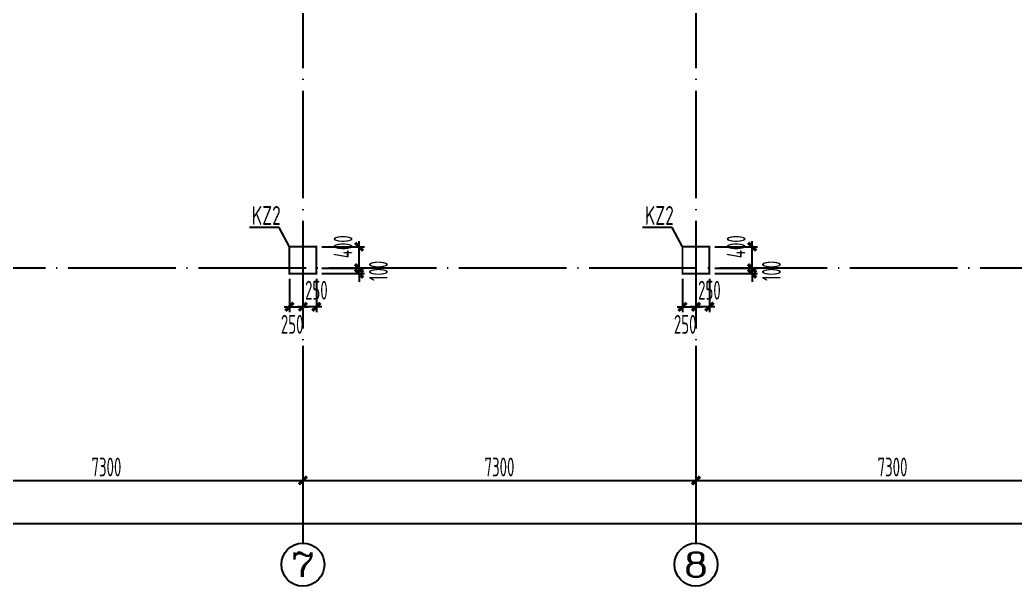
# Model space of a CAD drawing. Extents: x -472319 to -112444, y -516749 to -5704.
# Drawn here: x -380294 to -361811, y -358879 to -348356 of the extents above; entities that cross this region are included whole.
import ezdxf
from ezdxf.enums import TextEntityAlignment as Align

# ---------------------------------------------------------------- set-up
doc = ezdxf.new("R2010")
doc.units = 0
doc.header["$LTSCALE"] = 100
doc.header["$MEASUREMENT"] = 0
doc.linetypes.add('CENTER', pattern=[2, 1.25, -0.25, 0.25, -0.25])
doc.linetypes.add('DOTE', pattern=[2.42, 2, -0.2, 0.02, -0.2])
for name, color, linetype in [('AXIS', 3, 'Continuous'), ('AXIS_TEXT', 7, 'Continuous'), ('DOTE', 1, 'CENTER'), ('TEXT', 7, 'Continuous'), ('填充', 8, 'Continuous'), ('柱', 2, 'Continuous')]:
    doc.layers.add(name, color=color, linetype=linetype)
doc.styles.add('_TCH_AXIS', font='COMPLEX', dxfattribs={"bigfont": 'GBCBIG'})
doc.styles.add('COMPLEX', font='COMPLEX')
doc.styles.add('HZ', font='tssdeng.shx', dxfattribs={"width": 0.6, "height": 350, "bigfont": 'a.shx'})
doc.styles.add('TSSD_Dimension', font='Tssdeng.shx', dxfattribs={"width": 0.7, "bigfont": 'hztxt.shx'})
doc.dimstyles.new('DIMN', dxfattribs={"dimtxt": 350, "dimasz": 150, "dimexe": 100, "dimexo": 100, "dimgap": 75, "dimtad": 1, "dimdec": 0, "dimzin": 0, "dimdsep": 46, "dimtxsty": 'HZ', "dimblk": 'ARCHTICK', "dimcen": 0.09, "dimdle": 100, "dimclrd": 3, "dimclre": 3, "dimclrt": 7, "dimazin": 2, "dimtfac": 1, "dimtdec": 0, "dimtmove": 2, "dimatfit": 3, "dimldrblk": 'ARCHTICK', "dimfxl": 1, "dimtolj": 1, "dimtzin": 0, "dimarcsym": 0})

# ---------------------------------------------------------------- blocks, each defined once
blk = doc.blocks.new('_ArchTick')
at = {"color": 0, "linetype": 'ByBlock', "const_width": 0.4}
blk.add_lwpolyline([(-0.5, -0.5), (0.5, 0.5)], dxfattribs=at)
blk = doc.blocks.new('*D2051')
at = {"layer": 'AXIS', "color": 3, "lineweight": -2, "transparency": 16777216}
for p, q in [((-382338, -354515), (-382338, -357015)), ((-375038, -354515), (-375038, -357015)), ((-382438, -356915), (-374938, -356915))]:
    blk.add_line(p, q, dxfattribs=at)
at = {"layer": 'Defpoints', "color": 0, "transparency": 16777216}
for p in [(-382338, -354415), (-375038, -354415), (-375038, -356915)]:
    blk.add_point(p, dxfattribs=at)
at = {"layer": 'AXIS', "color": 3, "lineweight": -2, "transparency": 16777216, "xscale": 150, "yscale": 150, "zscale": 150, "rotation": 180}
blk.add_blockref('_ArchTick', (-382338, -356915), dxfattribs=at)
at = {"layer": 'AXIS', "color": 3, "lineweight": -2, "transparency": 16777216, "xscale": 150, "yscale": 150, "zscale": 150}
blk.add_blockref('_ArchTick', (-375038, -356915), dxfattribs=at)
at = {"layer": 'AXIS', "color": 7, "transparency": 16777216, "insert": (-378688, -356665), "char_height": 350, "attachment_point": 5, "style": 'HZ'}
blk.add_mtext('\\A1;7300', dxfattribs=at)
blk = doc.blocks.new('*D2052')
at = {"layer": 'AXIS', "color": 3, "lineweight": -2, "transparency": 16777216}
for p, q in [((-375038, -354515), (-375038, -357015)), ((-367738, -354515), (-367738, -357015)), ((-375138, -356915), (-367638, -356915))]:
    blk.add_line(p, q, dxfattribs=at)
at = {"layer": 'Defpoints', "color": 0, "transparency": 16777216}
for p in [(-375038, -354415), (-367738, -354415), (-367738, -356915)]:
    blk.add_point(p, dxfattribs=at)
at = {"layer": 'AXIS', "color": 3, "lineweight": -2, "transparency": 16777216, "xscale": 150, "yscale": 150, "zscale": 150, "rotation": 180}
blk.add_blockref('_ArchTick', (-375038, -356915), dxfattribs=at)
at = {"layer": 'AXIS', "color": 3, "lineweight": -2, "transparency": 16777216, "xscale": 150, "yscale": 150, "zscale": 150}
blk.add_blockref('_ArchTick', (-367738, -356915), dxfattribs=at)
at = {"layer": 'AXIS', "color": 7, "transparency": 16777216, "insert": (-371388, -356665), "char_height": 350, "attachment_point": 5, "style": 'HZ'}
blk.add_mtext('\\A1;7300', dxfattribs=at)
blk = doc.blocks.new('*D2053')
at = {"layer": 'AXIS', "color": 3, "lineweight": -2, "transparency": 16777216}
for p, q in [((-367738, -354515), (-367738, -357015)), ((-360438, -354515), (-360438, -357015)), ((-367838, -356915), (-360338, -356915))]:
    blk.add_line(p, q, dxfattribs=at)
at = {"layer": 'Defpoints', "color": 0, "transparency": 16777216}
for p in [(-367738, -354415), (-360438, -354415), (-360438, -356915)]:
    blk.add_point(p, dxfattribs=at)
at = {"layer": 'AXIS', "color": 3, "lineweight": -2, "transparency": 16777216, "xscale": 150, "yscale": 150, "zscale": 150, "rotation": 180}
blk.add_blockref('_ArchTick', (-367738, -356915), dxfattribs=at)
at = {"layer": 'AXIS', "color": 3, "lineweight": -2, "transparency": 16777216, "xscale": 150, "yscale": 150, "zscale": 150}
blk.add_blockref('_ArchTick', (-360438, -356915), dxfattribs=at)
at = {"layer": 'AXIS', "color": 7, "transparency": 16777216, "insert": (-364088, -356665), "char_height": 350, "attachment_point": 5, "style": 'HZ'}
blk.add_mtext('\\A1;7300', dxfattribs=at)
blk = doc.blocks.new('*D2055')
at = {"layer": 'AXIS', "color": 3, "lineweight": -2, "transparency": 16777216}
for p, q in [((-417238, -354515), (-417238, -357815)), ((-357438, -354515), (-357438, -357815)), ((-417338, -357715), (-357338, -357715))]:
    blk.add_line(p, q, dxfattribs=at)
at = {"layer": 'Defpoints', "color": 0, "transparency": 16777216}
for p in [(-417238, -354415), (-357438, -354415), (-357438, -357715)]:
    blk.add_point(p, dxfattribs=at)
at = {"layer": 'AXIS', "color": 3, "lineweight": -2, "transparency": 16777216, "xscale": 150, "yscale": 150, "zscale": 150, "rotation": 180}
blk.add_blockref('_ArchTick', (-417238, -357715), dxfattribs=at)
at = {"layer": 'AXIS', "color": 3, "lineweight": -2, "transparency": 16777216, "xscale": 150, "yscale": 150, "zscale": 150}
blk.add_blockref('_ArchTick', (-357438, -357715), dxfattribs=at)
at = {"layer": 'AXIS', "color": 7, "transparency": 16777216, "insert": (-387338, -357465), "char_height": 350, "attachment_point": 5, "style": 'HZ'}
blk.add_mtext('\\A1;59800', dxfattribs=at)
blk = doc.blocks.new('_AXISO')
blk.add_circle((0, 0), 0.5)
at = {"layer": 'AXIS_TEXT', "style": 'COMPLEX', "width": 1.041667}
blk.add_attdef('A', text='', height=0.56, dxfattribs=at).set_placement((-0.25, -0.28), (0.25, -0.28), align=Align.FIT)
blk = doc.blocks.new('*D2077')
at = {"layer": 'Defpoints', "color": 0, "transparency": 16777216}
for p in [(-374788, -352971), (-374788, -353071), (-373995, -353071)]:
    blk.add_point(p, dxfattribs=at)
at = {"layer": '填充', "color": 3, "lineweight": -2, "transparency": 16777216}
for p, q in [((-373995, -352971), (-373995, -352821)), ((-374688, -352971), (-373895, -352971)), ((-373995, -352971), (-373995, -353071)), ((-374688, -353071), (-373895, -353071)), ((-373995, -353071), (-373995, -353221))]:
    blk.add_line(p, q, dxfattribs=at)
at = {"layer": '填充', "color": 3, "lineweight": -2, "transparency": 16777216, "xscale": 150, "yscale": 150, "zscale": 150}
for p, rotation in [((-373995, -352971), 270), ((-373995, -353071), 90)]:
    blk.add_blockref('_ArchTick', p, dxfattribs=dict(at, rotation=rotation))
at = {"layer": '填充', "color": 7, "transparency": 16777216, "insert": (-373636, -353021), "char_height": 350, "attachment_point": 5, "rotation": 90, "style": 'HZ'}
blk.add_mtext('\\A1;100', dxfattribs=at)
blk = doc.blocks.new('*D2078')
at = {"layer": 'Defpoints', "color": 0, "transparency": 16777216}
for p in [(-374788, -352571), (-373995, -352571), (-374788, -352971)]:
    blk.add_point(p, dxfattribs=at)
at = {"layer": '填充', "color": 3, "lineweight": -2, "transparency": 16777216}
for p, q in [((-373995, -353071), (-373995, -352471)), ((-374688, -352571), (-373895, -352571)), ((-374688, -352971), (-373895, -352971))]:
    blk.add_line(p, q, dxfattribs=at)
at = {"layer": '填充', "color": 3, "lineweight": -2, "transparency": 16777216, "xscale": 150, "yscale": 150, "zscale": 150}
for p, rotation in [((-373995, -352571), 90), ((-373995, -352971), 270)]:
    blk.add_blockref('_ArchTick', p, dxfattribs=dict(at, rotation=rotation))
at = {"layer": '填充', "color": 7, "transparency": 16777216, "insert": (-374292, -352571), "char_height": 350, "attachment_point": 5, "rotation": 90, "style": 'HZ'}
blk.add_mtext('\\A1;400', dxfattribs=at)
blk = doc.blocks.new('*D2079')
at = {"layer": 'Defpoints', "color": 0, "transparency": 16777216}
for p in [(-375288, -353071), (-375038, -353071), (-375038, -353688)]:
    blk.add_point(p, dxfattribs=at)
at = {"layer": '填充', "color": 3, "lineweight": -2, "transparency": 16777216}
for p, q in [((-375288, -353171), (-375288, -353788)), ((-375038, -353171), (-375038, -353788)), ((-375388, -353688), (-374938, -353688))]:
    blk.add_line(p, q, dxfattribs=at)
at = {"layer": '填充', "color": 3, "lineweight": -2, "transparency": 16777216, "xscale": 150, "yscale": 150, "zscale": 150, "rotation": 180}
blk.add_blockref('_ArchTick', (-375288, -353688), dxfattribs=at)
at = {"layer": '填充', "color": 3, "lineweight": -2, "transparency": 16777216, "xscale": 150, "yscale": 150, "zscale": 150}
blk.add_blockref('_ArchTick', (-375038, -353688), dxfattribs=at)
at = {"layer": '填充', "color": 7, "transparency": 16777216, "insert": (-375238, -354014), "char_height": 350, "attachment_point": 5, "style": 'HZ'}
blk.add_mtext('\\A1;250', dxfattribs=at)
blk = doc.blocks.new('*D2080')
at = {"layer": 'Defpoints', "color": 0, "transparency": 16777216}
for p in [(-375038, -353071), (-374788, -353071), (-375038, -353688)]:
    blk.add_point(p, dxfattribs=at)
at = {"layer": '填充', "color": 3, "lineweight": -2, "transparency": 16777216}
for p, q in [((-375038, -353171), (-375038, -353788)), ((-374788, -353171), (-374788, -353788)), ((-374688, -353688), (-375138, -353688))]:
    blk.add_line(p, q, dxfattribs=at)
at = {"layer": '填充', "color": 3, "lineweight": -2, "transparency": 16777216, "xscale": 150, "yscale": 150, "zscale": 150, "rotation": 180}
blk.add_blockref('_ArchTick', (-375038, -353688), dxfattribs=at)
at = {"layer": '填充', "color": 3, "lineweight": -2, "transparency": 16777216, "xscale": 150, "yscale": 150, "zscale": 150}
blk.add_blockref('_ArchTick', (-374788, -353688), dxfattribs=at)
at = {"layer": '填充', "color": 7, "transparency": 16777216, "insert": (-374788, -353380), "char_height": 350, "attachment_point": 5, "style": 'HZ'}
blk.add_mtext('\\A1;250', dxfattribs=at)
blk = doc.blocks.new('*D2081')
at = {"layer": 'Defpoints', "color": 0, "transparency": 16777216}
for p in [(-367488, -352971), (-367488, -353071), (-366695, -353071)]:
    blk.add_point(p, dxfattribs=at)
at = {"layer": '填充', "color": 3, "lineweight": -2, "transparency": 16777216}
for p, q in [((-366695, -352971), (-366695, -352821)), ((-367388, -352971), (-366595, -352971)), ((-366695, -352971), (-366695, -353071)), ((-367388, -353071), (-366595, -353071)), ((-366695, -353071), (-366695, -353221))]:
    blk.add_line(p, q, dxfattribs=at)
at = {"layer": '填充', "color": 3, "lineweight": -2, "transparency": 16777216, "xscale": 150, "yscale": 150, "zscale": 150}
for p, rotation in [((-366695, -352971), 270), ((-366695, -353071), 90)]:
    blk.add_blockref('_ArchTick', p, dxfattribs=dict(at, rotation=rotation))
at = {"layer": '填充', "color": 7, "transparency": 16777216, "insert": (-366336, -353021), "char_height": 350, "attachment_point": 5, "rotation": 90, "style": 'HZ'}
blk.add_mtext('\\A1;100', dxfattribs=at)
blk = doc.blocks.new('*D2082')
at = {"layer": 'Defpoints', "color": 0, "transparency": 16777216}
for p in [(-367488, -352571), (-366695, -352571), (-367488, -352971)]:
    blk.add_point(p, dxfattribs=at)
at = {"layer": '填充', "color": 3, "lineweight": -2, "transparency": 16777216}
for p, q in [((-366695, -353071), (-366695, -352471)), ((-367388, -352571), (-366595, -352571)), ((-367388, -352971), (-366595, -352971))]:
    blk.add_line(p, q, dxfattribs=at)
at = {"layer": '填充', "color": 3, "lineweight": -2, "transparency": 16777216, "xscale": 150, "yscale": 150, "zscale": 150}
for p, rotation in [((-366695, -352571), 90), ((-366695, -352971), 270)]:
    blk.add_blockref('_ArchTick', p, dxfattribs=dict(at, rotation=rotation))
at = {"layer": '填充', "color": 7, "transparency": 16777216, "insert": (-366992, -352571), "char_height": 350, "attachment_point": 5, "rotation": 90, "style": 'HZ'}
blk.add_mtext('\\A1;400', dxfattribs=at)
blk = doc.blocks.new('*D2083')
at = {"layer": 'Defpoints', "color": 0, "transparency": 16777216}
for p in [(-367988, -353071), (-367738, -353071), (-367738, -353688)]:
    blk.add_point(p, dxfattribs=at)
at = {"layer": '填充', "color": 3, "lineweight": -2, "transparency": 16777216}
for p, q in [((-367988, -353171), (-367988, -353788)), ((-367738, -353171), (-367738, -353788)), ((-368088, -353688), (-367638, -353688))]:
    blk.add_line(p, q, dxfattribs=at)
at = {"layer": '填充', "color": 3, "lineweight": -2, "transparency": 16777216, "xscale": 150, "yscale": 150, "zscale": 150, "rotation": 180}
blk.add_blockref('_ArchTick', (-367988, -353688), dxfattribs=at)
at = {"layer": '填充', "color": 3, "lineweight": -2, "transparency": 16777216, "xscale": 150, "yscale": 150, "zscale": 150}
blk.add_blockref('_ArchTick', (-367738, -353688), dxfattribs=at)
at = {"layer": '填充', "color": 7, "transparency": 16777216, "insert": (-367938, -354014), "char_height": 350, "attachment_point": 5, "style": 'HZ'}
blk.add_mtext('\\A1;250', dxfattribs=at)
blk = doc.blocks.new('*D2084')
at = {"layer": 'Defpoints', "color": 0, "transparency": 16777216}
for p in [(-367738, -353071), (-367488, -353071), (-367738, -353688)]:
    blk.add_point(p, dxfattribs=at)
at = {"layer": '填充', "color": 3, "lineweight": -2, "transparency": 16777216}
for p, q in [((-367738, -353171), (-367738, -353788)), ((-367488, -353171), (-367488, -353788)), ((-367388, -353688), (-367838, -353688))]:
    blk.add_line(p, q, dxfattribs=at)
at = {"layer": '填充', "color": 3, "lineweight": -2, "transparency": 16777216, "xscale": 150, "yscale": 150, "zscale": 150, "rotation": 180}
blk.add_blockref('_ArchTick', (-367738, -353688), dxfattribs=at)
at = {"layer": '填充', "color": 3, "lineweight": -2, "transparency": 16777216, "xscale": 150, "yscale": 150, "zscale": 150}
blk.add_blockref('_ArchTick', (-367488, -353688), dxfattribs=at)
at = {"layer": '填充', "color": 7, "transparency": 16777216, "insert": (-367488, -353380), "char_height": 350, "attachment_point": 5, "style": 'HZ'}
blk.add_mtext('\\A1;250', dxfattribs=at)

msp = doc.modelspace()

# ---------------------------------------------------------------- linework, layer by layer
at = {"layer": 'AXIS'}
for p, q in [((-375038.328, -354414.782), (-375038.328, -358079.078)), ((-367738.328, -354414.782), (-367738.328, -358079.078))]:
    msp.add_line(p, q, dxfattribs=at)
at = {"layer": 'DOTE', "linetype": 'DOTE', "ltscale": 10}
for p, q in [((-375038.328, -335151.242), (-375038.328, -354414.782)), ((-367738.328, -335151.242), (-367738.328, -354414.782)), ((-355619.518, -352970.89), (-418912.147, -352970.89))]:
    msp.add_line(p, q, dxfattribs=at)
at = {"layer": 'TEXT'}
for p, q in [((-375481.828, -352213.98), (-376032.283, -352213.98)), ((-375288.328, -352570.89), (-375481.828, -352213.98)), ((-368181.828, -352213.98), (-368732.283, -352213.98)), ((-367988.328, -352570.89), (-368181.828, -352213.98))]:
    msp.add_line(p, q, dxfattribs=at)
at = {"layer": '柱', "const_width": 35}
for points in [[(-374788.328, -353070.89), (-375288.328, -353070.89), (-375288.328, -352570.89), (-374788.328, -352570.89)], [(-367488.328, -353070.89), (-367988.328, -353070.89), (-367988.328, -352570.89), (-367488.328, -352570.89)]]:
    msp.add_lwpolyline(points, close=True, dxfattribs=at)

# ---------------------------------------------------------------- block references
at = {"layer": 'AXIS'}
ref = msp.add_blockref('_AXISO', (-375038.328, -358479.078), dxfattribs=dict(at, xscale=800, yscale=800, zscale=800))
ref.add_attrib('A', '7', dxfattribs={"layer": 'AXIS_TEXT', "height": 452.548, "style": '_TCH_AXIS', "width": 1.5}).set_placement((-375264.602, -358705.352), (-374812.054, -358705.352), align=Align.FIT)
ref = msp.add_blockref('_AXISO', (-367738.328, -358479.078), dxfattribs=dict(at, xscale=800, yscale=800, zscale=800))
ref.add_attrib('A', '8', dxfattribs={"layer": 'AXIS_TEXT', "height": 452.548, "style": '_TCH_AXIS', "width": 1.5}).set_placement((-367964.602, -358705.352), (-367512.054, -358705.352), align=Align.FIT)

# ---------------------------------------------------------------- texts
at = {"layer": 'TEXT', "style": 'TSSD_Dimension', "width": 0.7}
for p in [(-375986.952, -352165.789), (-368686.952, -352165.789)]:
    msp.add_text('KZ2', height=350, dxfattribs=at).set_placement(p)

# ---------------------------------------------------------------- dimensions: what is measured, and where the dimension line sits
at = {"layer": 'AXIS'}
for p1, p2, distance, picture, middle in [((-417238.328, -354414.782), (-357438.328, -354414.782), -3300, '*D2055', (-387338.328, -357464.782)), ((-382338.328, -354414.782), (-375038.328, -354414.782), -2500, '*D2051', (-378688.328, -356664.782)), ((-375038.328, -354414.782), (-367738.328, -354414.782), -2500, '*D2052', (-371388.328, -356664.782)), ((-367738.328, -354414.782), (-360438.328, -354414.782), -2500, '*D2053', (-364088.328, -356664.782))]:
    dim = msp.add_aligned_dim(p1=p1, p2=p2, distance=distance, dimstyle='DIMN', dxfattribs=at)
    dim.commit()
    dim.dimension.update_dxf_attribs({"geometry": picture, "text_midpoint": middle})
at = {"layer": '填充', "color": 7}
for base, p1, p2, picture, middle in [((-373995, -352570.89), (-374788.328, -352970.89), (-374788.328, -352570.89), '*D2078', (-374291.664, -352570.89)), ((-366695, -352570.89), (-367488.328, -352970.89), (-367488.328, -352570.89), '*D2082', (-366991.664, -352570.89)), ((-373995, -353070.89), (-374788.328, -352970.89), (-374788.328, -353070.89), '*D2077', (-373635.5, -353020.89)), ((-366695, -353070.89), (-367488.328, -352970.89), (-367488.328, -353070.89), '*D2081', (-366335.5, -353020.89))]:
    dim = msp.add_linear_dim(base=base, p1=p1, p2=p2, angle=90, dimstyle='DIMN', override={"dimfxl": 100}, dxfattribs=at)
    dim.commit()
    dim.dimension.update_dxf_attribs({"geometry": picture, "text_midpoint": middle, "dimtype": 160})
for base, p1, p2, picture, middle in [((-375038.328, -353688), (-375288.328, -353070.89), (-375038.328, -353070.89), '*D2079', (-375238.328, -354014)), ((-375038.328, -353688), (-374788.328, -353070.89), (-375038.328, -353070.89), '*D2080', (-374788.328, -353380)), ((-367738.328, -353688), (-367988.328, -353070.89), (-367738.328, -353070.89), '*D2083', (-367938.328, -354014)), ((-367738.328, -353688), (-367488.328, -353070.89), (-367738.328, -353070.89), '*D2084', (-367488.328, -353380))]:
    dim = msp.add_linear_dim(base=base, p1=p1, p2=p2, dimstyle='DIMN', override={"dimfxl": 100}, dxfattribs=at)
    dim.commit()
    dim.dimension.update_dxf_attribs({"geometry": picture, "text_midpoint": middle, "dimtype": 160})

doc.saveas('drawing.dxf')
